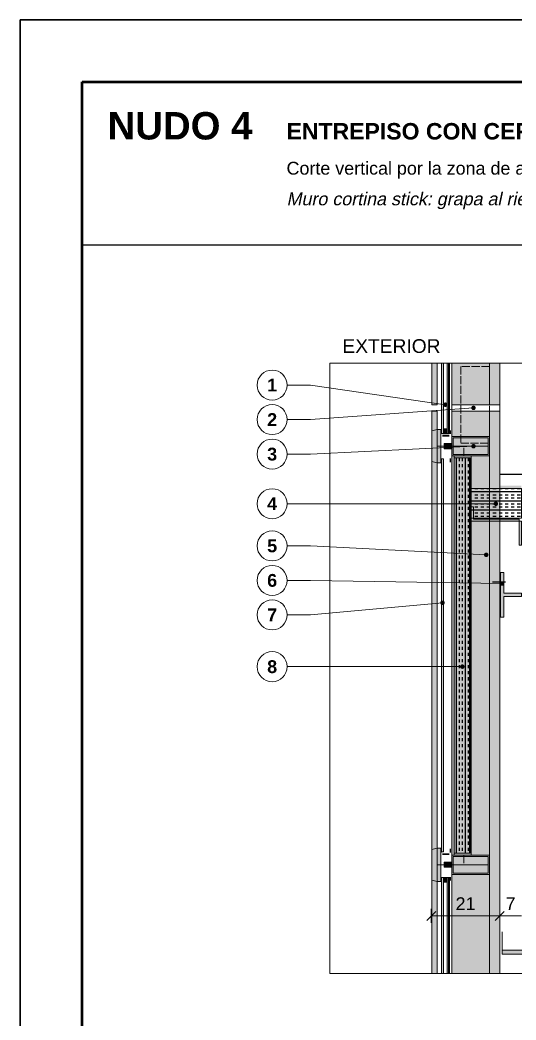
# Model space of a CAD drawing. Header units: millimetres. Extents: x 6 to 4194, y 6 to 5934.
# Drawn here: x 6 to 1558, y 2804 to 5934 of the extents above; entities that cross this region are included whole.
import ezdxf
from ezdxf.enums import TextEntityAlignment as Align

# ---------------------------------------------------------------- set-up
doc = ezdxf.new("R2010")
doc.units = ezdxf.units.MM
doc.header["$LTSCALE"] = 20
doc.linetypes.add('DASHED', pattern=[1.524, 1.27, -0.254])
for name, color, linetype in [('A-ACERO', 250, 'Continuous'), ('A-AISLACION-LANA', 40, 'Continuous'), ('A-ALUMINIO', 253, 'Continuous'), ('A-CONTORNOS', 7, 'Continuous'), ('A-NEOPRENO-SELLADORES', 7, 'Continuous'), ('A-PROYECCION-OCULTO', 8, 'DASHED'), ('A-SELLADOR-INTUMESCENTE', 1, 'Continuous'), ('A-VIDRIO', 4, 'Continuous'), ('A-VISTA', 8, 'Continuous'), ('X-COTAS', 3, 'Continuous'), ('X-MARCO', 7, 'Continuous'), ('X-REFERENCIAS', 1, 'Continuous'), ('X-TEXTOS', 7, 'Continuous')]:
    doc.layers.add(name, color=color, linetype=linetype)
doc.styles.add('ARIAL', font='arial.ttf')
doc.styles.add('ARIAL-B', font='arialbd.ttf')

msp = doc.modelspace()

# ---------------------------------------------------------------- hatches: boundary and pattern name
at = {"layer": 'A-ACERO', "true_color": 0x333333}
h = msp.add_hatch(color=250, dxfattribs=at)
h.dxf.hatch_style = 1
h.paths.add_polyline_path([(1327, 4630), (1349, 4630), (1349, 4636), (1327, 4636)])
at = {"layer": 'A-ACERO', "true_color": 0x3b3b3b}
h = msp.add_hatch(color=250, dxfattribs=at)
h.dxf.hatch_style = 1
h.paths.add_polyline_path([(1365, 3320), (1418, 3320), (1418, 4570), (1365, 4570), (1365, 4564), (1412, 4564), (1412, 3326), (1365, 3326)])
h = msp.add_hatch(color=250, dxfattribs=at)
h.dxf.hatch_style = 1
h.paths.add_polyline_path([(1418, 4410), (1418, 4365), (1575, 4365), (1575, 4290), (1568, 4290), (1568, 4372), (1425, 4372), (1425, 4410)])
h = msp.add_hatch(color=250, dxfattribs=at)
h.dxf.hatch_style = 1
h.paths.add_polyline_path([(1510, 4065), (1520, 4065), (1520, 4130), (1575, 4130), (1575, 4140), (1520, 4140), (1520, 4205), (1510, 4205)])
at = {"layer": 'A-ACERO', "true_color": 0x333333}
h = msp.add_hatch(color=250, dxfattribs=at)
h.dxf.hatch_style = 1
h.paths.add_polyline_path([(1327, 3320), (1349, 3320), (1349, 3326), (1327, 3326)])
at = {"layer": 'A-AISLACION-LANA'}
h = msp.add_hatch(dxfattribs=at)
h.set_pattern_fill('INSUL', color=256, scale=3, angle=90)
h.paths.add_polyline_path([(1365, 3326), (1415, 3326), (1415, 4564), (1365, 4564)])
h = msp.add_hatch(dxfattribs=at)
h.set_pattern_fill('INSUL', color=256, scale=3)
h.paths.add_polyline_path([(1418, 4375), (1575, 4375), (1575, 4468), (1418, 4468)])
at = {"layer": 'A-ALUMINIO', "true_color": 0xb9c0c6}
h = msp.add_hatch(color=9, dxfattribs=at)
h.dxf.hatch_style = 1
h.paths.add_polyline_path([(1295, 4552), (1311, 4548), (1311, 4652), (1295, 4648)])
at = {"layer": 'A-ALUMINIO', "true_color": 0x9aa3ab}
h = msp.add_hatch(color=253, dxfattribs=at)
h.dxf.hatch_style = 1
h.paths.add_polyline_path([(1311, 4548), (1323, 4548), (1323, 4652), (1311, 4652)])
h = msp.add_hatch(color=253, dxfattribs=at)
h.dxf.hatch_style = 1
h.paths.add_polyline_path([(1331, 4640), (1343, 4640), (1343, 4654), (1331, 4654)])
h = msp.add_hatch(color=253, dxfattribs=at)
h.dxf.hatch_style = 1
h.paths.add_polyline_path([(1333, 4592), (1357, 4592), (1357, 4608), (1333, 4608)])
h = msp.add_hatch(color=253, dxfattribs=at)
h.dxf.hatch_style = 1
h.paths.add_polyline_path([(1357, 4570), (1475, 4570), (1475, 4630), (1357, 4630)])
at = {"layer": 'A-ALUMINIO', "true_color": 0xb9c0c6}
h = msp.add_hatch(color=9, dxfattribs=at)
h.dxf.hatch_style = 1
h.paths.add_polyline_path([(1295, 3242), (1311, 3238), (1311, 3342), (1295, 3338)])
at = {"layer": 'A-ALUMINIO', "true_color": 0x9aa3ab}
h = msp.add_hatch(color=253, dxfattribs=at)
h.dxf.hatch_style = 1
h.paths.add_polyline_path([(1311, 3238), (1323, 3238), (1323, 3342), (1311, 3342)])
h = msp.add_hatch(color=253, dxfattribs=at)
h.dxf.hatch_style = 1
h.paths.add_polyline_path([(1357, 3260), (1475, 3260), (1475, 3320), (1357, 3320)])
h = msp.add_hatch(color=253, dxfattribs=at)
h.dxf.hatch_style = 1
h.paths.add_polyline_path([(1333, 3282), (1357, 3282), (1357, 3298), (1333, 3298)])
h = msp.add_hatch(color=253, dxfattribs=at)
h.dxf.hatch_style = 1
h.paths.add_polyline_path([(1331, 3236), (1343, 3236), (1343, 3250), (1331, 3250)])
at = {"layer": 'A-NEOPRENO-SELLADORES', "true_color": 0x111111}
h = msp.add_hatch(color=250, dxfattribs=at)
h.dxf.hatch_style = 1
h.paths.add_polyline_path([(1323, 4638), (1325, 4638), (1325, 4650), (1323, 4650)])
h = msp.add_hatch(color=250, dxfattribs=at)
h.dxf.hatch_style = 1
h.paths.add_polyline_path([(1331, 4640), (1343, 4640), (1343, 4644), (1331, 4644)])
h = msp.add_hatch(color=250, dxfattribs=at)
h.dxf.hatch_style = 1
h.paths.add_polyline_path([(1350, 4638), (1355, 4638), (1355, 4650), (1350, 4650)])
h = msp.add_hatch(color=250, dxfattribs=at)
h.dxf.hatch_style = 1
h.paths.add_polyline_path([(1323, 4550), (1325, 4550), (1325, 4562), (1323, 4562)])
h = msp.add_hatch(color=250, dxfattribs=at)
h.dxf.hatch_style = 1
h.paths.add_polyline_path([(1350, 4550), (1355, 4550), (1355, 4562), (1350, 4562)])
h = msp.add_hatch(color=250, dxfattribs=at)
h.dxf.hatch_style = 1
h.paths.add_polyline_path([(1323, 3328), (1325, 3328), (1325, 3340), (1323, 3340)])
h = msp.add_hatch(color=250, dxfattribs=at)
h.dxf.hatch_style = 1
h.paths.add_polyline_path([(1350, 3328), (1355, 3328), (1355, 3340), (1350, 3340)])
h = msp.add_hatch(color=250, dxfattribs=at)
h.dxf.hatch_style = 1
h.paths.add_polyline_path([(1323, 3240), (1325, 3240), (1325, 3252), (1323, 3252)])
h = msp.add_hatch(color=250, dxfattribs=at)
h.dxf.hatch_style = 1
h.paths.add_polyline_path([(1331, 3246), (1343, 3246), (1343, 3250), (1331, 3250)])
h = msp.add_hatch(color=250, dxfattribs=at)
h.dxf.hatch_style = 1
h.paths.add_polyline_path([(1350, 3240), (1355, 3240), (1355, 3252), (1350, 3252)])
at = {"layer": 'A-SELLADOR-INTUMESCENTE', "true_color": 0xc0392b}
h = msp.add_hatch(color=22, dxfattribs=at)
h.dxf.hatch_style = 1
h.paths.add_polyline_path([(1418, 4468), (1575, 4468), (1575, 4476), (1418, 4476)])
at = {"layer": 'A-VIDRIO', "true_color": 0xbfe3f0}
h = msp.add_hatch(color=254, dxfattribs=at)
h.dxf.hatch_style = 1
h.paths.add_polyline_path([(1325, 4860), (1325, 4640), (1331, 4640), (1331, 4860)])
h = msp.add_hatch(color=254, dxfattribs=at)
h.dxf.hatch_style = 1
h.paths.add_polyline_path([(1343, 4860), (1343, 4640), (1350, 4640), (1350, 4860)])
at = {"layer": 'A-VIDRIO', "true_color": 0x6f8796}
h = msp.add_hatch(color=252, dxfattribs=at)
h.dxf.hatch_style = 1
h.paths.add_polyline_path([(1325, 3330), (1331, 3330), (1331, 4560), (1325, 4560)])
at = {"layer": 'A-VIDRIO', "true_color": 0xbfe3f0}
h = msp.add_hatch(color=254, dxfattribs=at)
h.dxf.hatch_style = 1
h.paths.add_polyline_path([(1325, 2950), (1331, 2950), (1331, 3250), (1325, 3250)])
h = msp.add_hatch(color=254, dxfattribs=at)
h.dxf.hatch_style = 1
h.paths.add_polyline_path([(1343, 2950), (1350, 2950), (1350, 3250), (1343, 3250)])
at = {"layer": 'A-VISTA', "true_color": 0xe9ecee}
h = msp.add_hatch(color=7, dxfattribs=at)
h.dxf.hatch_style = 1
h.paths.add_polyline_path([(1295, 4860), (1295, 4730), (1311, 4730), (1311, 4860)])
at = {"layer": 'A-VISTA', "true_color": 0xe3e7ea}
h = msp.add_hatch(color=254, dxfattribs=at)
h.dxf.hatch_style = 1
h.paths.add_polyline_path([(1357, 4860), (1357, 4730), (1507, 4730), (1507, 4860)])
at = {"layer": 'A-VISTA', "true_color": 0xe9ecee}
h = msp.add_hatch(color=7, dxfattribs=at)
h.dxf.hatch_style = 1
h.paths.add_polyline_path([(1295, 2950), (1311, 2950), (1311, 4710), (1295, 4710)])
at = {"layer": 'A-VISTA', "true_color": 0xe3e7ea}
h = msp.add_hatch(color=254, dxfattribs=at)
h.dxf.hatch_style = 1
h.paths.add_polyline_path([(1357, 2950), (1507, 2950), (1507, 4710), (1357, 4710)])
at = {"layer": 'A-VISTA', "true_color": 0xf2f2f2}
h = msp.add_hatch(color=7, dxfattribs=at)
h.dxf.hatch_style = 1
h.paths.add_polyline_path([(1515, 3010), (3225, 3010), (3225, 3022.5), (1515, 3022.5)])
at = {"layer": 'X-REFERENCIAS'}
h = msp.add_hatch(color=7, dxfattribs=at)
h.dxf.hatch_style = 1
h.paths.add_polyline_path([(1344, 4730), (1343.7, 4732.2), (1342.7, 4734.1), (1341.1, 4735.7), (1339.2, 4736.7), (1337, 4737), (1334.8, 4736.7), (1332.9, 4735.7), (1331.3, 4734.1), (1330.3, 4732.2), (1330, 4730), (1330.3, 4727.8), (1331.3, 4725.9), (1332.9, 4724.3), (1334.8, 4723.3), (1337, 4723), (1339.2, 4723.3), (1341.1, 4724.3), (1342.7, 4725.9), (1343.7, 4727.8)])
h = msp.add_hatch(color=7, dxfattribs=at)
h.dxf.hatch_style = 1
h.paths.add_polyline_path([(1432, 4720), (1431.7, 4722.2), (1430.7, 4724.1), (1429.1, 4725.7), (1427.2, 4726.7), (1425, 4727), (1422.8, 4726.7), (1420.9, 4725.7), (1419.3, 4724.1), (1418.3, 4722.2), (1418, 4720), (1418.3, 4717.8), (1419.3, 4715.9), (1420.9, 4714.3), (1422.8, 4713.3), (1425, 4713), (1427.2, 4713.3), (1429.1, 4714.3), (1430.7, 4715.9), (1431.7, 4717.8)])
h = msp.add_hatch(color=7, dxfattribs=at)
h.dxf.hatch_style = 1
h.paths.add_polyline_path([(1432, 4600), (1431.7, 4602.2), (1430.7, 4604.1), (1429.1, 4605.7), (1427.2, 4606.7), (1425, 4607), (1422.8, 4606.7), (1420.9, 4605.7), (1419.3, 4604.1), (1418.3, 4602.2), (1418, 4600), (1418.3, 4597.8), (1419.3, 4595.9), (1420.9, 4594.3), (1422.8, 4593.3), (1425, 4593), (1427.2, 4593.3), (1429.1, 4594.3), (1430.7, 4595.9), (1431.7, 4597.8)])
h = msp.add_hatch(color=7, dxfattribs=at)
h.dxf.hatch_style = 1
h.paths.add_polyline_path([(1502, 4420), (1501.7, 4422.2), (1500.7, 4424.1), (1499.1, 4425.7), (1497.2, 4426.7), (1495, 4427), (1492.8, 4426.7), (1490.9, 4425.7), (1489.3, 4424.1), (1488.3, 4422.2), (1488, 4420), (1488.3, 4417.8), (1489.3, 4415.9), (1490.9, 4414.3), (1492.8, 4413.3), (1495, 4413), (1497.2, 4413.3), (1499.1, 4414.3), (1500.7, 4415.9), (1501.7, 4417.8)])
h = msp.add_hatch(color=7, dxfattribs=at)
h.dxf.hatch_style = 1
h.paths.add_polyline_path([(1472, 4260), (1471.7, 4262.2), (1470.7, 4264.1), (1469.1, 4265.7), (1467.2, 4266.7), (1465, 4267), (1462.8, 4266.7), (1460.9, 4265.7), (1459.3, 4264.1), (1458.3, 4262.2), (1458, 4260), (1458.3, 4257.8), (1459.3, 4255.9), (1460.9, 4254.3), (1462.8, 4253.3), (1465, 4253), (1467.2, 4253.3), (1469.1, 4254.3), (1470.7, 4255.9), (1471.7, 4257.8)])
h = msp.add_hatch(color=7, dxfattribs=at)
h.dxf.hatch_style = 1
h.paths.add_polyline_path([(1522, 4170), (1521.7, 4172.2), (1520.7, 4174.1), (1519.1, 4175.7), (1517.2, 4176.7), (1515, 4177), (1512.8, 4176.7), (1510.9, 4175.7), (1509.3, 4174.1), (1508.3, 4172.2), (1508, 4170), (1508.3, 4167.8), (1509.3, 4165.9), (1510.9, 4164.3), (1512.8, 4163.3), (1515, 4163), (1517.2, 4163.3), (1519.1, 4164.3), (1520.7, 4165.9), (1521.7, 4167.8)])
h = msp.add_hatch(color=7, dxfattribs=at)
h.dxf.hatch_style = 1
h.paths.add_polyline_path([(1335, 4110), (1334.7, 4112.2), (1333.7, 4114.1), (1332.1, 4115.7), (1330.2, 4116.7), (1328, 4117), (1325.8, 4116.7), (1323.9, 4115.7), (1322.3, 4114.1), (1321.3, 4112.2), (1321, 4110), (1321.3, 4107.8), (1322.3, 4105.9), (1323.9, 4104.3), (1325.8, 4103.3), (1328, 4103), (1330.2, 4103.3), (1332.1, 4104.3), (1333.7, 4105.9), (1334.7, 4107.8)])
h = msp.add_hatch(color=7, dxfattribs=at)
h.dxf.hatch_style = 1
h.paths.add_polyline_path([(1397, 3910), (1396.7, 3912.2), (1395.7, 3914.1), (1394.1, 3915.7), (1392.2, 3916.7), (1390, 3917), (1387.8, 3916.7), (1385.9, 3915.7), (1384.3, 3914.1), (1383.3, 3912.2), (1383, 3910), (1383.3, 3907.8), (1384.3, 3905.9), (1385.9, 3904.3), (1387.8, 3903.3), (1390, 3903), (1392.2, 3903.3), (1394.1, 3904.3), (1395.7, 3905.9), (1396.7, 3907.8)])

# ---------------------------------------------------------------- linework, layer by layer
at = {"layer": 'A-CONTORNOS', "lineweight": 18}
for points in [[(1325, 4860), (1325, 4640), (1331, 4640), (1331, 4860)], [(1343, 4860), (1343, 4640), (1350, 4640), (1350, 4860)], [(1357, 4570), (1475, 4570), (1475, 4630), (1357, 4630)], [(1325, 3330), (1331, 3330), (1331, 4560), (1325, 4560)], [(1365, 3326), (1415, 3326), (1415, 4564), (1365, 4564)], [(1418, 4375), (1575, 4375), (1575, 4468), (1418, 4468)], [(1357, 3260), (1475, 3260), (1475, 3320), (1357, 3320)], [(1325, 2950), (1331, 2950), (1331, 3250), (1325, 3250)], [(1343, 2950), (1350, 2950), (1350, 3250), (1343, 3250)], [(1515, 3010), (3225, 3010), (3225, 3022.5), (1515, 3022.5)]]:
    msp.add_lwpolyline(points, close=True, dxfattribs=at)
at = {"layer": 'A-CONTORNOS', "lineweight": 13}
for points in [[(1346.5, 4640), (1346.5, 4860)], [(1475, 4730), (1475, 4860)], [(1475, 2950), (1475, 4710)], [(1311, 4600), (1395, 4600)], [(1361, 4600), (1471, 4600)], [(1395, 4595), (1395, 4570)], [(1395, 3295), (1395, 3320)], [(1311, 3290), (1395, 3290)], [(1361, 3290), (1471, 3290)], [(1346.5, 2950), (1346.5, 3250)]]:
    msp.add_lwpolyline(points, dxfattribs=at)
for points in [[(1295, 4552), (1311, 4548), (1311, 4652), (1295, 4648)], [(1311, 4548), (1323, 4548), (1323, 4652), (1311, 4652)], [(1331, 4640), (1343, 4640), (1343, 4654), (1331, 4654)], [(1333, 4592), (1357, 4592), (1357, 4608), (1333, 4608)], [(1361, 4574), (1471, 4574), (1471, 4626), (1361, 4626)], [(1365, 3320), (1418, 3320), (1418, 4570), (1365, 4570), (1365, 4564), (1412, 4564), (1412, 3326), (1365, 3326)], [(1418, 4410), (1418, 4365), (1575, 4365), (1575, 4290), (1568, 4290), (1568, 4372), (1425, 4372), (1425, 4410)], [(1510, 4065), (1520, 4065), (1520, 4130), (1575, 4130), (1575, 4140), (1520, 4140), (1520, 4205), (1510, 4205)], [(1295, 3242), (1311, 3238), (1311, 3342), (1295, 3338)], [(1311, 3238), (1323, 3238), (1323, 3342), (1311, 3342)], [(1333, 3282), (1357, 3282), (1357, 3298), (1333, 3298)], [(1361, 3264), (1471, 3264), (1471, 3316), (1361, 3316)], [(1331, 3236), (1343, 3236), (1343, 3250), (1331, 3250)]]:
    msp.add_lwpolyline(points, close=True, dxfattribs=at)
at = {"layer": 'A-CONTORNOS', "lineweight": 25}
for points in [[(1507, 4513), (1655, 4513)], [(1485, 4175), (1525, 4175)]]:
    msp.add_lwpolyline(points, dxfattribs=at)
at = {"layer": 'A-CONTORNOS', "lineweight": 18}
msp.add_lwpolyline([(1515, 3080), (1515, 3010), (1555, 3010)], dxfattribs=at)
at = {"layer": 'A-PROYECCION-OCULTO', "lineweight": 13}
msp.add_lwpolyline([(1385, 4610), (1475, 4610), (1475, 4850), (1385, 4850)], close=True, dxfattribs=at)
at = {"layer": 'A-VISTA', "lineweight": 13}
for points in [[(1295, 4860), (1295, 4730), (1311, 4730), (1311, 4860)], [(1357, 4860), (1357, 4730), (1507, 4730), (1507, 4860)], [(1357, 4710), (1507, 4710), (1507, 4730), (1357, 4730)], [(1295, 2950), (1311, 2950), (1311, 4710), (1295, 4710)], [(1357, 2950), (1507, 2950), (1507, 4710), (1357, 4710)]]:
    msp.add_lwpolyline(points, close=True, dxfattribs=at)
at = {"layer": 'X-COTAS', "lineweight": 25}
for points in [[(1279, 3116), (1307, 3144)], [(1493, 3116), (1521, 3144)], [(1493, 3116), (1521, 3144)]]:
    msp.add_lwpolyline(points, dxfattribs=at)
at = {"layer": 'X-COTAS', "lineweight": 13}
for points in [[(1293, 3152), (1293, 3108)], [(1293, 3130), (1507, 3130)], [(1507, 3152), (1507, 3108)], [(1507, 3152), (1507, 3108)], [(1507, 3130), (1575, 3130)]]:
    msp.add_lwpolyline(points, dxfattribs=at)
at = {"layer": 'X-MARCO', "lineweight": 30}
msp.add_lwpolyline([(6, 5934), (4194, 5934), (4194, 6), (6, 6)], close=True, dxfattribs=at)
at = {"layer": 'X-MARCO', "lineweight": 50}
msp.add_lwpolyline([(200, 5740), (4000, 5740), (4000, 200), (200, 200)], close=True, dxfattribs=at)
at = {"layer": 'X-REFERENCIAS', "lineweight": 13}
for points in [[(1337, 4730), (915, 4791.3), (842, 4791.3)], [(1425, 4720), (915, 4683.3), (842, 4683.3)], [(1425, 4600), (915, 4575.3), (842, 4575.3)], [(1495, 4420), (915, 4420), (842, 4420)], [(1465, 4260), (915, 4288), (842, 4288)], [(1515, 4170), (915, 4180), (842, 4180)], [(1328, 4110), (915, 4072), (842, 4072)], [(1390, 3910), (915, 3910), (842, 3910)]]:
    msp.add_lwpolyline(points, dxfattribs=at)
at = {"layer": 'X-REFERENCIAS', "lineweight": 18}
for centre in [(795, 4791.3), (795, 4683.3), (795, 4575.3), (795, 4420), (795, 4288), (795, 4180), (795, 4072), (795, 3910)]:
    msp.add_circle(centre, 47, dxfattribs=at)
at = {"layer": 'X-TEXTOS', "lineweight": 25}
msp.add_lwpolyline([(200, 5230), (4000, 5230)], dxfattribs=at)
at = {"layer": 'X-TEXTOS', "lineweight": 13}
msp.add_lwpolyline([(975, 4860), (3225, 4860), (3225, 2950), (975, 2950)], close=True, dxfattribs=at)

# ---------------------------------------------------------------- texts
at = {"layer": 'X-COTAS', "style": 'ARIAL'}
for s, p in [('21', (1400, 3148)), ('7', (1541, 3148))]:
    msp.add_text(s, height=40.1, dxfattribs=at).set_placement(p, align=Align.CENTER)
at = {"layer": 'X-REFERENCIAS', "style": 'ARIAL-B'}
for s, p in [('1', (795, 4771.3)), ('2', (795, 4663.3)), ('3', (795, 4555.3)), ('4', (795, 4400)), ('5', (795, 4268)), ('6', (795, 4160)), ('7', (795, 4052)), ('8', (795, 3890))]:
    msp.add_text(s, height=40.1, dxfattribs=at).set_placement(p, align=Align.CENTER)
at = {"layer": 'X-TEXTOS'}
for s, height, style, p in [('NUDO 4', 85.92, 'ARIAL-B', (280, 5560)), ('ENTREPISO CON CERRAMIENTO EXTERIOR VIDRIADO', 51.552, 'ARIAL-B', (840, 5560)), ('Corte vertical por la zona de apoyo de la viga VL · ESCALA 1:20', 40.096, 'ARIAL', (840, 5450)), ('EXTERIOR', 42.96, 'ARIAL', (1015, 4892))]:
    msp.add_text(s, height=height, dxfattribs=dict(at, style=style)).set_placement(p)
at = {"layer": 'X-TEXTOS', "style": 'ARIAL', "oblique": 12}
msp.add_text('Muro cortina stick: grapa al riel de la viga L, junta de dilatación y barrera cortafuego en el frente de losa', height=40.096, dxfattribs=at).set_placement((840, 5354))

doc.saveas('drawing.dxf')
